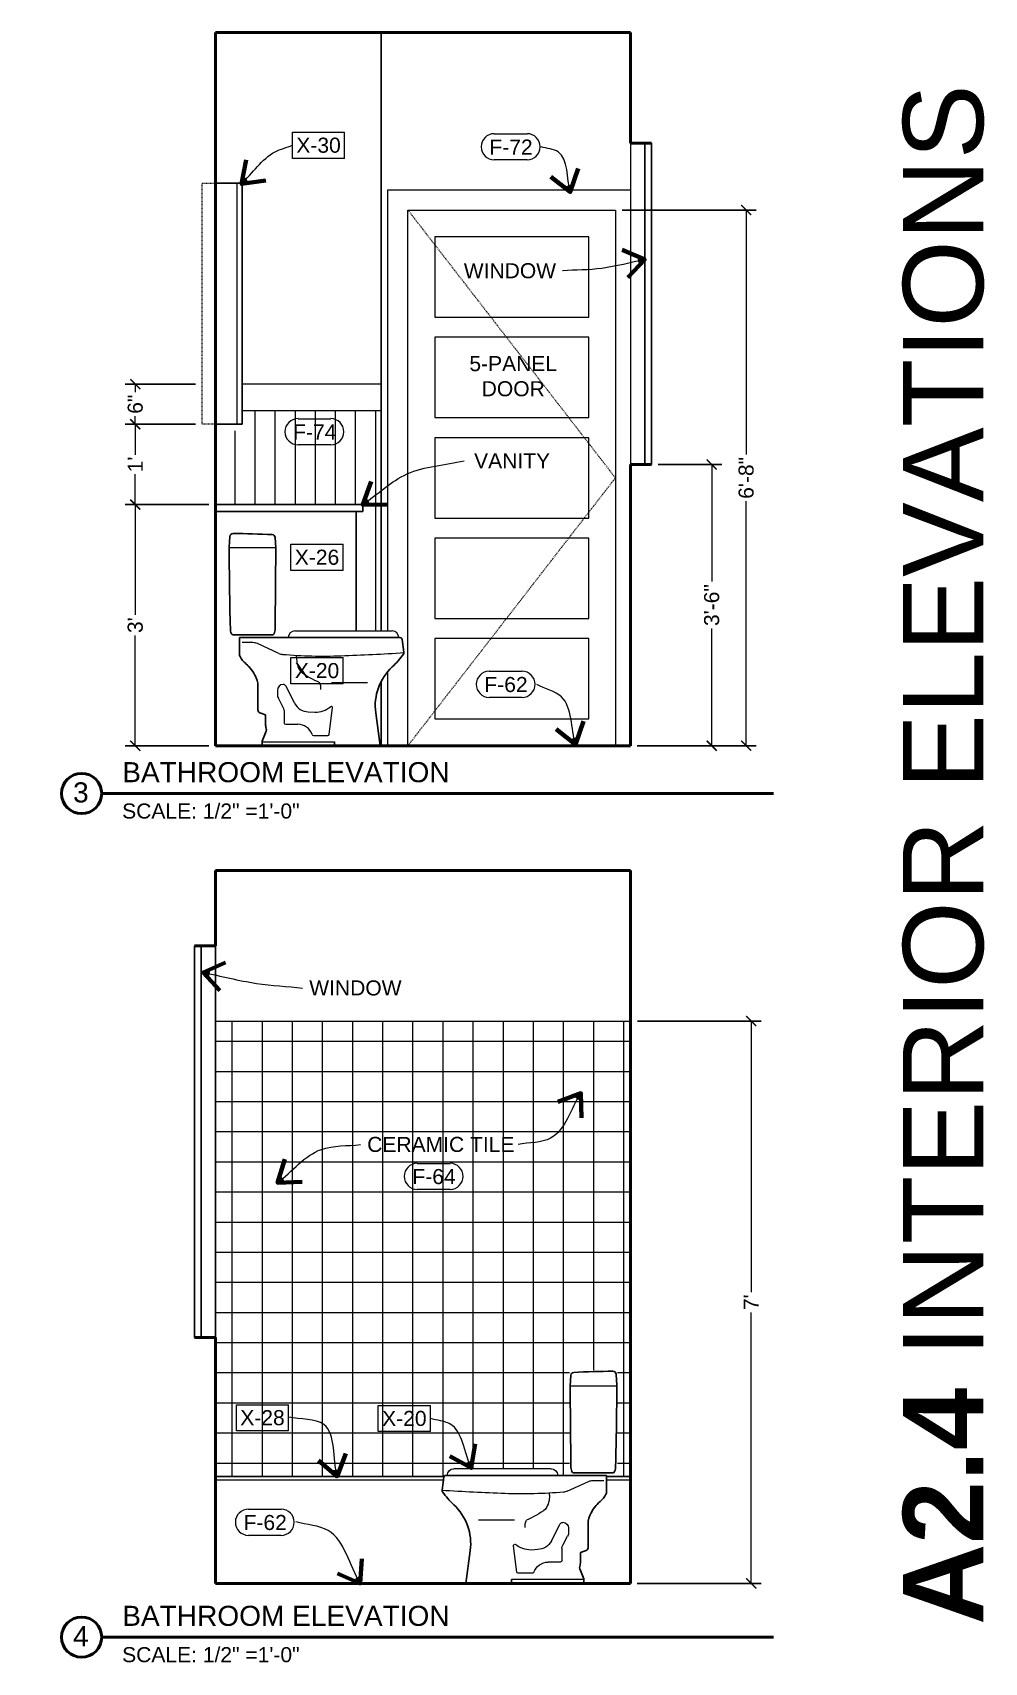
# Model space of a CAD drawing. Header units: inches. Extents: x -54 to 15382, y 469 to 41738.
# Drawn here: x 1885.7 to 2027.9, y 3610.7 to 3854.1 of the extents above; entities that cross this region are included whole.
import ezdxf

# ---------------------------------------------------------------- set-up
doc = ezdxf.new("R2010")
doc.units = ezdxf.units.IN
doc.header["$MEASUREMENT"] = 0
doc.linetypes.add('DASHED2', pattern=[0.375, 0.25, -0.125])
doc.layers.get('0').update_dxf_attribs({"lineweight": 9})
for name, color, linetype, lineweight in [('1', 7, 'Continuous', 9), ('2', 7, 'Continuous', 18), ('3', 7, 'Continuous', 30), ('5', 7, 'Continuous', 50), ('A-DIMSx', 7, 'Continuous', 9), ('A-SYMB', 7, 'Continuous', 18), ('A-TEXTx', 7, 'Continuous', 18), ('TB-11x17', 7, 'Continuous', 50)]:
    doc.layers.add(name, color=color, linetype=linetype, lineweight=lineweight)
doc.styles.get("Standard").update_dxf_attribs({"font": 'arial.ttf'})
doc.dimstyles.get("Standard").update_dxf_attribs({"dimtxt": 3, "dimasz": 2, "dimexe": 0.03125, "dimexo": 0.0625, "dimgap": 0.03125, "dimtad": 0, "dimtoh": 1, "dimdec": 4, "dimlfac": 0.99985, "dimzin": 0, "dimdsep": 46, "dimlunit": 4, "dimtxsty": 'Standard', "dimblk": 'ARCHTICK', "dimblk1": 'ARCHTICK', "dimblk2": 'ARCHTICK', "dimcen": 0.09, "dimclrt": 256, "dimadec": 0, "dimazin": 0, "dimtfac": 1, "dimtdec": 4, "dimtofl": 0, "dimtmove": 0, "dimatfit": 3, "dimfxl": 1, "dimtolj": 1, "dimtzin": 0, "dimarcsym": 0})

# ---------------------------------------------------------------- blocks, each defined once
blk = doc.blocks.new('TOILET round bowl toto')
at = {"layer": '1'}
for p, q in [((20654.13, 1777.34), (20647.16, 1777.34)), ((20650.71, 1763.2), (20649.09, 1763.2)), ((20654.59, 1761.59), (20651.37, 1763.06)), ((20657.2, 1761), (20657.2, 1761.3)), ((20657.2, 1761), (20657.2, 1761.3)), ((20654.36, 1756.08), (20654.36, 1755.49)), ((20656.92, 1754.15), (20655.65, 1756.68)), ((20662.46, 1757.27), (20667.81, 1757.27)), ((20655.24, 1753.52), (20654.51, 1754.9)), ((20655.35, 1753.1), (20655.35, 1751.28)), ((20658.97, 1752.89), (20659.96, 1752.81)), ((20662.1, 1749.52), (20662.61, 1753.45)), ((20655.62, 1751), (20657.4, 1751)), ((20652.08, 1748.4), (20662.91, 1748.4)), ((20659.73, 1749.35), (20661.9, 1749.35)), ((20662.91, 1747.81), (20662.91, 1748.4)), ((20662.91, 1748.4), (20662.91, 1747.81))]:
    blk.add_line(p, q, dxfattribs=at)
for centre, radius, start, end in [((20650.71, 1761.63), 1.57, 65.3764, 90), ((20655.25, 1763.02), 1.57, 245.3764, 265.0894), ((20661.18, 1832.06), 70.87, 265.0894, 272.1754), ((20661.14, 1761), 3.94, 180, 211.8055), ((20648.92, 2154.68), 393.73, 272.1754, 273.5444), ((20665.24, 1768.54), 12.16, 232.2156, 247.9255), ((20655.23, 1756.08), 0.866, 90, 180), ((20655.62, 1755.49), 1.26, 180, 207.9977), ((20655.23, 1756.47), 0.472, 26.634, 90), ((20659.01, 1756.47), 1.84, 351.0141, 25.6101), ((20654.44, 1753.1), 0.906, 0, 27.9977), ((20658.97, 1755.17), 2.28, 206.634, 270), ((20659.96, 1756.55), 3.74, 270, 308.5974), ((20662.41, 1753.47), 0.197, 352.6476, 128.5974), ((20655.62, 1751.28), 0.276, 180, 270), ((20657.4, 1748.72), 2.28, 19.4717, 90), ((20659.73, 1749.54), 0.197, 199.4717, 270), ((20661.9, 1749.54), 0.197, 270, 352.6476)]:
    blk.add_arc(centre, radius, start, end, dxfattribs=at)
at = {"layer": '3'}
for p, q in [((20647.25, 1779.06), (20647.16, 1777.45)), ((20654.13, 1777.34), (20654.04, 1778.89)), ((20653.61, 1764.35), (20647.74, 1764.35)), ((20648.69, 1763.95), (20672.67, 1763.95)), ((20648.69, 1761.49), (20648.69, 1763.95)), ((20648.69, 1761.49), (20648.69, 1763.8)), ((20652.34, 1764.35), (20653.61, 1764.35)), ((20672.99, 1763.68), (20673.26, 1761.76)), ((20672.99, 1763.68), (20673.26, 1761.76)), ((20651.45, 1757.13), (20651.45, 1753.13)), ((20652.59, 1752.43), (20651.74, 1752.72)), ((20669.72, 1747.81), (20669.05, 1752.71)), ((20652.59, 1752.43), (20652.59, 1751.08)), ((20652.67, 1749.98), (20652.08, 1748.5)), ((20652.08, 1747.81), (20652.08, 1748.5)), ((20652.08, 1747.81), (20669.72, 1747.81))]:
    blk.add_line(p, q, dxfattribs=at)
at = {"layer": '3', "lineweight": 5, "ltscale": 0.1}
for p, q in [((20656.98, 1764.95), (20671.5, 1764.95)), ((20655.98, 1763.95), (20655.98, 1763.95)), ((20672.5, 1763.95), (20672.5, 1763.95))]:
    blk.add_line(p, q, dxfattribs=at)
at = {"layer": '3'}
for centre, radius, start, end in [((20647.72, 1779.03), 0.472, 89.3484, 176.6926), ((20647.72, 1779.03), 0.472, 89.3484, 176.6926), ((20645.94, 1622.03), 157.49, 87.2155, 89.3484), ((21159, 1778.62), 511.84, 180.1309, 181.4878), ((20653.57, 1778.86), 0.472, 3.6597, 87.2155), ((20653.57, 1778.86), 0.472, 3.6597, 87.2155), ((16172.75, 1813.34), 4481.52, 359.38619, 359.53977), ((20649.89, 1765.39), 2.56, 181.4878, 199.753), ((20651.46, 1765.39), 2.56, 340.247, 358.5122), ((20647.74, 1764.62), 0.276, 199.753, 270), ((20653.61, 1764.62), 0.276, 270, 340.247), ((20649.48, 1761.49), 0.787, 180, 207.6604), ((20649.48, 1761.49), 0.787, 180, 207.6604), ((20651.92, 1762.77), 3.54, 207.6604, 229.9145), ((20651.92, 1762.77), 3.54, 207.6604, 229.9145), ((20646.09, 1755.84), 5.51, 13.5488, 49.9145), ((20646.09, 1755.84), 5.51, 23.9808, 49.9145), ((20663.52, 1768.27), 11.81, 312.6124, 324.9365), ((20672.87, 1761.71), 0.394, 324.9365, 8.0883), ((20672.87, 1761.71), 0.394, 324.9365, 8.0883), ((20676.85, 1753.78), 7.87, 132.6124, 187.7777), ((20651.88, 1753.13), 0.433, 180, 250.974), ((20655.27, 1751.08), 2.68, 180, 195.6989), ((20652.12, 1750.19), 0.591, 338.4646, 15.6989)]:
    blk.add_arc(centre, radius, start, end, dxfattribs=at)
at = {"layer": '3', "lineweight": 5, "ltscale": 0.1}
for centre, start, end in [((20656.98, 1763.95), 90, 180), ((20671.5, 1763.95), 0, 90)]:
    blk.add_arc(centre, 1, start, end, dxfattribs=at)
at = {"layer": '3', "color": 7, "linetype": 'Continuous'}
blk.add_arc((20672.66, 1763.62), 0.329, 10.1783, 88.8468, dxfattribs=at)
blk = doc.blocks.new('_ArchTick')
at = {"color": 0, "linetype": 'ByBlock', "lineweight": 0, "const_width": 0.15}
blk.add_lwpolyline([(-0.5, -0.5), (0.5, 0.5)], dxfattribs=at)
blk = doc.blocks.new('*D400')
at = {"layer": 'A-DIMSx', "color": 0, "lineweight": -2, "ltscale": 0.1}
for p, q in [((1976.06, 3706.52), (1994.53, 3706.52)), ((1976, 3622.52), (1994.53, 3622.52))]:
    blk.add_line(p, q, dxfattribs=at)
at = {"layer": 'A-DIMSx', "color": 0, "lineweight": 5, "ltscale": 0.1}
for p, q in [((1993.03, 3706.52), (1993.03, 3666.04)), ((1993.03, 3622.52), (1993.03, 3662.99))]:
    blk.add_line(p, q, dxfattribs=at)
at = {"layer": 'A-DIMSx', "color": 0, "lineweight": 5, "xscale": 1.5, "yscale": 1.5, "zscale": 1.5}
for p, rotation in [((1993.03, 3706.52), 90), ((1993.03, 3622.52), 270)]:
    blk.add_blockref('_ArchTick', p, dxfattribs=dict(at, rotation=rotation))
at = {"layer": 'A-DIMSx', "ltscale": 0.25, "insert": (1993.03, 3664.52), "char_height": 2.25, "attachment_point": 5, "rotation": 90}
blk.add_mtext("\\A1;7'", dxfattribs=at)
blk = doc.blocks.new('CALLOUT - FINISHES')
at = {"layer": 'A-SYMB', "lineweight": 20, "ltscale": 0.1}
for p, q in [((6510.71, 5650.46), (6520.5, 5650.46)), ((6520.5, 5642.67), (6510.71, 5642.67))]:
    blk.add_line(p, q, dxfattribs=at)
for centre, start, end in [((6510.71, 5646.57), 90, 270), ((6520.5, 5646.57), 270, 90)]:
    blk.add_arc(centre, 3.9, start, end, dxfattribs=at)
blk = doc.blocks.new('CALLOUT - EQUIPMENT')
at = {"layer": 'A-SYMB', "lineweight": 20, "ltscale": 0.1}
for p, q in [((6507.92, 5642.87), (6523.51, 5642.87)), ((6507.92, 5635.08), (6507.92, 5642.87)), ((6523.51, 5635.08), (6523.51, 5642.87)), ((6523.51, 5635.08), (6507.92, 5635.08))]:
    blk.add_line(p, q, dxfattribs=at)
blk = doc.blocks.new('*D401')
at = {"layer": 'A-DIMSx', "color": 0, "lineweight": -2, "ltscale": 0.1}
for p, q in [((1912, 3783.64), (1899.52, 3783.64)), ((1912, 3747.64), (1899.52, 3747.64))]:
    blk.add_line(p, q, dxfattribs=at)
at = {"layer": 'A-DIMSx', "color": 0, "lineweight": 5, "ltscale": 0.1}
for p, q in [((1901.02, 3783.64), (1901.02, 3767.18)), ((1901.02, 3747.64), (1901.02, 3764.11))]:
    blk.add_line(p, q, dxfattribs=at)
at = {"layer": 'A-DIMSx', "color": 0, "lineweight": 5, "xscale": 1.5, "yscale": 1.5, "zscale": 1.5}
for p, rotation in [((1901.02, 3783.64), 90), ((1901.02, 3747.64), 270)]:
    blk.add_blockref('_ArchTick', p, dxfattribs=dict(at, rotation=rotation))
at = {"layer": 'A-DIMSx', "ltscale": 0.25, "insert": (1901.02, 3765.64), "char_height": 2.25, "attachment_point": 5, "rotation": 90}
blk.add_mtext("\\A1;3'", dxfattribs=at)
blk = doc.blocks.new('*D402')
at = {"layer": 'A-DIMSx', "color": 0, "lineweight": -2, "ltscale": 0.1}
for p, q in [((1910, 3795.64), (1899.52, 3795.64)), ((1912, 3783.64), (1899.52, 3783.64))]:
    blk.add_line(p, q, dxfattribs=at)
at = {"layer": 'A-DIMSx', "color": 0, "lineweight": 5, "ltscale": 0.1}
for p, q in [((1901.02, 3795.64), (1901.02, 3791.07)), ((1901.02, 3783.64), (1901.02, 3788.21))]:
    blk.add_line(p, q, dxfattribs=at)
at = {"layer": 'A-DIMSx', "color": 0, "lineweight": 5, "xscale": 1.5, "yscale": 1.5, "zscale": 1.5}
for p, rotation in [((1901.02, 3795.64), 90), ((1901.02, 3783.64), 270)]:
    blk.add_blockref('_ArchTick', p, dxfattribs=dict(at, rotation=rotation))
at = {"layer": 'A-DIMSx', "ltscale": 0.25, "insert": (1901.02, 3789.64), "char_height": 2.25, "attachment_point": 5, "rotation": 90}
blk.add_mtext("\\A1;1'", dxfattribs=at)
blk = doc.blocks.new('*D403')
at = {"layer": 'A-DIMSx', "color": 0, "lineweight": -2, "ltscale": 0.1}
for p, q in [((1910, 3801.64), (1899.52, 3801.64)), ((1910, 3795.64), (1899.52, 3795.64))]:
    blk.add_line(p, q, dxfattribs=at)
at = {"layer": 'A-DIMSx', "color": 0, "lineweight": 5, "ltscale": 0.1}
for p, q in [((1901.02, 3801.64), (1901.02, 3800.44)), ((1901.02, 3795.64), (1901.02, 3796.84))]:
    blk.add_line(p, q, dxfattribs=at)
at = {"layer": 'A-DIMSx', "color": 0, "lineweight": 5, "xscale": 1.5, "yscale": 1.5, "zscale": 1.5}
for p, rotation in [((1901.02, 3801.64), 90), ((1901.02, 3795.64), 270)]:
    blk.add_blockref('_ArchTick', p, dxfattribs=dict(at, rotation=rotation))
at = {"layer": 'A-DIMSx', "ltscale": 0.25, "insert": (1901.02, 3798.64), "char_height": 2.25, "attachment_point": 5, "rotation": 90}
blk.add_mtext('\\A1;6"', dxfattribs=at)
blk = doc.blocks.new('*D404')
at = {"layer": 'A-DIMSx', "color": 0, "lineweight": -2, "ltscale": 0.1}
for p, q in [((1973.75, 3827.64), (1993.78, 3827.64)), ((1976, 3747.64), (1993.78, 3747.64))]:
    blk.add_line(p, q, dxfattribs=at)
at = {"layer": 'A-DIMSx', "color": 0, "lineweight": 5, "ltscale": 0.1}
for p, q in [((1992.28, 3827.64), (1992.28, 3791.14)), ((1992.28, 3747.64), (1992.28, 3784.15))]:
    blk.add_line(p, q, dxfattribs=at)
at = {"layer": 'A-DIMSx', "color": 0, "lineweight": 5, "xscale": 1.5, "yscale": 1.5, "zscale": 1.5}
for p, rotation in [((1992.28, 3827.64), 90), ((1992.28, 3747.64), 270)]:
    blk.add_blockref('_ArchTick', p, dxfattribs=dict(at, rotation=rotation))
at = {"layer": 'A-DIMSx', "ltscale": 0.25, "insert": (1992.28, 3787.64), "char_height": 2.25, "attachment_point": 5, "rotation": 90}
blk.add_mtext('\\A1;6\'-8"', dxfattribs=at)
blk = doc.blocks.new('*D405')
at = {"layer": 'A-DIMSx', "color": 0, "lineweight": -2, "ltscale": 0.1}
for p, q in [((1979.13, 3789.64), (1988.63, 3789.64)), ((1979.13, 3747.64), (1988.63, 3747.64))]:
    blk.add_line(p, q, dxfattribs=at)
at = {"layer": 'A-DIMSx', "color": 0, "lineweight": 5, "ltscale": 0.1}
for p, q in [((1987.13, 3789.64), (1987.13, 3772.14)), ((1987.13, 3747.64), (1987.13, 3765.14))]:
    blk.add_line(p, q, dxfattribs=at)
at = {"layer": 'A-DIMSx', "color": 0, "lineweight": 5, "xscale": 1.5, "yscale": 1.5, "zscale": 1.5}
for p, rotation in [((1987.13, 3789.64), 90), ((1987.13, 3747.64), 270)]:
    blk.add_blockref('_ArchTick', p, dxfattribs=dict(at, rotation=rotation))
at = {"layer": 'A-DIMSx', "ltscale": 0.25, "insert": (1987.13, 3768.64), "char_height": 2.25, "attachment_point": 5, "rotation": 90}
blk.add_mtext('\\A1;3\'-6"', dxfattribs=at)

msp = doc.modelspace()

# ---------------------------------------------------------------- hatches: boundary and pattern name
at = {"layer": '1', "ltscale": 0.25}
h = msp.add_hatch(dxfattribs=at)
h.set_pattern_fill('ANSI31', color=256, scale=24, angle=45, style=0)
h.set_pattern_definition([(90, (-829.0672, 0), (-3, 2e-16), [])])
h.paths.add_polyline_path([(1937.7500785, 3764.7844478), (1937.7500785, 3797.6416963), (1917.0000785, 3797.6416972), (1917.0000785, 3794.6416952), (1913.0000785, 3794.6416952), (1913.0000785, 3783.6416952), (1935.0000785, 3783.6416952), (1935.0000785, 3782.6416952), (1934.0000785, 3782.6416952), (1934.0000785, 3764.7844478)])
h = msp.add_hatch(dxfattribs=at)
h.set_pattern_fill('ANSI37', color=256, scale=36, angle=135, style=0)
h.set_pattern_definition([(180, (-816, 0), (-6e-16, -4.5), []), (270, (-816, 0), (4.5, -8e-16), [])])
h.paths.add_polyline_path([(1975.0000785, 3638.5158138), (1975.0000785, 3706.5158138), (1913.0000785, 3706.5158138), (1913.0000785, 3638.5158138), (1947.1750826, 3638.5158138, -0.2419109603), (1947.4396318, 3638.6585664), (1947.6054165, 3638.6585664, -0.4142135624), (1948.6054165, 3639.6585664), (1963.1288231, 3639.6585664, -0.4142135624), (1964.1288231, 3638.6585664), (1965.8733771, 3638.6585664), (1965.8733771, 3654.377723), (1973.0668286, 3654.377723), (1973.0668286, 3638.5158138)])

# ---------------------------------------------------------------- linework, layer by layer
at = {"layer": '1', "linetype": 'DASHED2', "ltscale": 0.25}
for p, q in [((1911.0000785, 3795.6416952), (1911.0000785, 3831.6416952)), ((1911.0000785, 3831.6416952), (1913.0000785, 3831.6416952)), ((1972.7500785, 3787.6416952), (1941.7500785, 3827.6416952)), ((1913.0000785, 3795.6416952), (1911.0000785, 3795.6416952)), ((1941.7500785, 3747.6416952), (1972.7500785, 3787.6416952))]:
    msp.add_line(p, q, dxfattribs=at)
at = {"layer": '1'}
for p, q in [((1938.7500785, 3830.6416952), (1975.0000785, 3830.6416952)), ((1938.7500785, 3764.7844478), (1938.7500785, 3830.6416952)), ((1937.7500785, 3797.6416963), (1917.0000785, 3797.6416972))]:
    msp.add_line(p, q, dxfattribs=at)
at = {"layer": '1', "ltscale": 0.25}
msp.add_line((1945.7500785, 3811.6416952), (1968.7500785, 3811.6416952), dxfattribs=at)
at = {"layer": '1', "ltscale": 0.1}
for p, q in [((1913.0000785, 3638.0158138), (1947.1750826, 3638.0158138)), ((1971.4145285, 3638.0158138), (1975.0000785, 3638.0158138))]:
    msp.add_line(p, q, dxfattribs=at)
at = {"layer": '1', "ltscale": 0.25}
for points in [[(1945.7500785, 3823.6416952), (1945.7500785, 3811.6416952), (1968.7500785, 3811.6416952), (1968.7500785, 3823.6416952)], [(1945.7500785, 3808.6416952), (1945.7500785, 3796.6416952), (1968.7500785, 3796.6416952), (1968.7500785, 3808.6416952)], [(1945.7500785, 3793.6416952), (1945.7500785, 3781.6416952), (1968.7500785, 3781.6416952), (1968.7500785, 3793.6416952)], [(1945.7500785, 3778.6416952), (1945.7500785, 3766.6416952), (1968.7500785, 3766.6416952), (1968.7500785, 3778.6416952)], [(1945.7500785, 3763.6416952), (1945.7500785, 3751.6416952), (1968.7500785, 3751.6416952), (1968.7500785, 3763.6416952)]]:
    msp.add_lwpolyline(points, close=True, dxfattribs=at)
at = {"layer": '2', "ltscale": 0.25}
for p, q in [((1975.0000785, 3837.6416952), (1975.0000785, 3789.6416952)), ((1916.2500785, 3795.6416952), (1916.2500785, 3831.6416952))]:
    msp.add_line(p, q, dxfattribs=at)
at = {"layer": '2'}
for p, q in [((1941.7500785, 3747.6416952), (1941.7500785, 3827.6416952)), ((1941.7500785, 3827.6416952), (1972.7500785, 3827.6416952)), ((1972.7500785, 3827.6416952), (1972.7500785, 3747.6416952)), ((1937.7500785, 3801.6416963), (1917.0000785, 3801.6416972)), ((1938.7500785, 3747.6416952), (1938.7500785, 3758.7198976)), ((1913.0000785, 3706.5158138), (1975.0000785, 3706.5158138))]:
    msp.add_line(p, q, dxfattribs=at)
at = {"layer": '3'}
for p, q in [((1937.7500785, 3764.7844478), (1937.7500785, 3854.1416952)), ((1977.1250785, 3789.6416952), (1977.1250785, 3837.6416952)), ((1978.1250785, 3789.6416952), (1978.1250785, 3837.6416952)), ((1937.7500785, 3747.6416952), (1937.7500785, 3757.2322945)), ((1909.8750785, 3659.2658138), (1909.8750785, 3717.7658138)), ((1910.8750785, 3659.2658138), (1910.8750785, 3717.7658138))]:
    msp.add_line(p, q, dxfattribs=at)
at = {"layer": '3', "ltscale": 0.25}
for p, q in [((1917.0000785, 3831.6416952), (1913.0000785, 3831.6416952)), ((1917.0000785, 3795.6416952), (1917.0000785, 3831.6416952)), ((1917.0000785, 3795.6416952), (1913.0000785, 3795.6416952)), ((1913.0000785, 3659.2658138), (1913.0000785, 3717.7658138))]:
    msp.add_line(p, q, dxfattribs=at)
at = {"layer": '3', "ltscale": 0.1}
for p, q in [((1913.0000785, 3783.6416952), (1935.0000785, 3783.6416952)), ((1934.0000785, 3782.6416952), (1913.0000785, 3782.6416952)), ((1935.0000785, 3782.6416952), (1934.0000785, 3782.6416952)), ((1934.0000785, 3782.6416952), (1934.0000785, 3764.7844478)), ((1935.0000785, 3783.6416952), (1935.0000785, 3782.6416952)), ((1913.0000785, 3638.5158138), (1947.1750826, 3638.5158138)), ((1971.4145285, 3638.5158138), (1975.0000785, 3638.5158138))]:
    msp.add_line(p, q, dxfattribs=at)
at = {"layer": '5'}
for p, q in [((1975.0000785, 3854.1416952), (1913.0000785, 3854.1416952)), ((1913.0000785, 3747.6416952), (1913.0000785, 3854.1416952)), ((1975.0000785, 3854.1416952), (1975.0000785, 3837.6416952)), ((1978.1250785, 3837.6416952), (1975.0000785, 3837.6416952)), ((1978.1250785, 3789.6416952), (1975.0000785, 3789.6416952)), ((1975.0000785, 3789.6416952), (1975.0000785, 3747.6416952)), ((1913.0000785, 3747.6416952), (1975.0000785, 3747.6416952)), ((1913.0000785, 3729.0158138), (1975.0000785, 3729.0158138)), ((1913.0000785, 3729.0158138), (1913.0000785, 3717.7658138)), ((1975.0000785, 3622.5158138), (1975.0000785, 3729.0158138)), ((1909.8750785, 3717.7658138), (1913.0000785, 3717.7658138)), ((1909.8750785, 3659.2658138), (1913.0000785, 3659.2658138)), ((1913.0000785, 3659.2658138), (1913.0000785, 3622.5158138)), ((1975.0000785, 3622.5158138), (1913.0000785, 3622.5158138))]:
    msp.add_line(p, q, dxfattribs=at)
at = {"layer": '5', "ltscale": 0.1}
for p, q in [((1896.0000785, 3740.5008975), (1996.3695526, 3740.5008975)), ((1896.0000785, 3614.5008975), (1996.3695526, 3614.5008975))]:
    msp.add_line(p, q, dxfattribs=at)
for centre in [(1893.0000785, 3740.5008975), (1893.0000785, 3614.5008975)]:
    msp.add_circle(centre, 3, dxfattribs=at)

# ---------------------------------------------------------------- block references
at = {"ltscale": 0.1}
msp.add_blockref('TOILET round bowl toto', (-18732.1088358, 1999.8314738), dxfattribs=at)
at = {"ltscale": 0.1, "xscale": -1}
msp.add_blockref('TOILET round bowl toto', (22620.1089927, 1874.7055924), dxfattribs=at)
at = {"layer": '2', "ltscale": 0.25, "xscale": 0.5, "yscale": 0.5, "zscale": 0.5}
for name, p in [('CALLOUT - EQUIPMENT', (-1329.4587786, 1017.8224697)), ('CALLOUT - FINISHES', (-1300.7057689, 1013.8044368)), ('CALLOUT - FINISHES', (-1330.0266113, 971.2479953)), ('CALLOUT - EQUIPMENT', (-1329.6896698, 956.2863304)), ('CALLOUT - EQUIPMENT', (-1329.6896698, 939.3552613)), ('CALLOUT - FINISHES', (-1301.4571946, 933.5217071)), ('CALLOUT - FINISHES', (-1312.2085474, 860.0346783)), ('CALLOUT - EQUIPMENT', (-1337.8334457, 827.782542)), ('CALLOUT - EQUIPMENT', (-1316.6440824, 827.6673824)), ('CALLOUT - FINISHES', (-1337.4320608, 808.369709))]:
    msp.add_blockref(name, p, dxfattribs=at)

# ---------------------------------------------------------------- texts
at = {"ltscale": 0.5, "insert": (2021.7789525, 3731.3797027), "char_height": 12, "attachment_point": 5, "rotation": 90}
msp.add_mtext('{\\fArial|b1|i0|c0|p34;A2.4\\fArial|b0|i0|c1|p0; INTERIOR ELEVATIONS}', dxfattribs=at)
at = {"ltscale": 0.1, "char_height": 3}
for s, insert, width, attachment_point in [('{BATHROOM ELEVATION }', (1899.0750019, 3745.1864742), 156.107329603, 1), ('{3}', (1892.8941561, 3740.6482025), 5.575289045, 5), ('{BATHROOM ELEVATION }', (1899.0750019, 3619.1864742), 156.107329603, 1), ('{4}', (1892.8941561, 3614.6482025), 5.575289045, 5)]:
    msp.add_mtext(s, dxfattribs=dict(at, insert=insert, width=width, attachment_point=attachment_point))
at = {"layer": 'A-SYMB', "ltscale": 0.5, "char_height": 2.25, "width": 1.821971046, "attachment_point": 5}
for s, insert in [('{X-30}', (1928.3987607, 3837.308579)), ('{F-72}', (1957.1517704, 3837.0452276)), ('{F-74}', (1927.830928, 3794.488786)), ('{X-26}', (1928.1678695, 3775.7724397)), ('{X-20}', (1928.1678695, 3758.8413706)), ('{F-62}', (1956.4003447, 3756.7624978)), ('{F-64}', (1945.6489919, 3683.2754691)), ('{X-28}', (1920.0240936, 3647.2686513)), ('{X-20}', (1941.2134569, 3647.1534917)), ('{F-62}', (1920.4254785, 3631.6104997))]:
    msp.add_mtext(s, dxfattribs=dict(at, insert=insert))
at = {"layer": 'A-TEXTx', "ltscale": 0.25, "char_height": 2.25}
for s, insert, attachment_point in [('{WINDOW}', (1956.9848049, 3818.5630216), 5), ('{5-PANEL\\PDOOR}', (1957.4807511, 3802.8129294), 5), ('{VANITY}', (1957.3083449, 3790.1909967), 5), ('{WINDOW}', (1927.0071165, 3711.4478263), 4), ('{CERAMIC TILE}', (1935.663511, 3688.0755474), 4)]:
    msp.add_mtext(s, dxfattribs=dict(at, insert=insert, attachment_point=attachment_point))
at = {"layer": 'TB-11x17', "ltscale": 0.5, "char_height": 2.25, "width": 36.538089978, "attachment_point": 1}
for insert in [(1899.0592751, 3739.0118138), (1899.0592751, 3613.0118138)]:
    msp.add_mtext('{SCALE: 1/2" =1\'-0"}', dxfattribs=dict(at, insert=insert))

# ---------------------------------------------------------------- dimensions: what is measured, and where the dimension line sits
at = {"layer": 'A-DIMSx', "ltscale": 0.1}
for base, p1, p2, picture, middle in [((1992.2848658, 3747.6416952), (1972.7500785, 3827.6416952), (1975.0000785, 3747.6416952), '*D404', (1992.2848658, 3787.6416952)), ((1901.0150474, 3801.6416972), (1911.0000785, 3795.6416952), (1911.0000785, 3801.6416972), '*D403', (1901.0150474, 3798.6416962)), ((1901.0150474, 3795.6416952), (1913.0000785, 3783.6416952), (1911.0000785, 3795.6416952), '*D402', (1901.0150474, 3789.6416952)), ((1987.1257164, 3747.6416952), (1978.1250785, 3789.6416952), (1978.1250785, 3747.6416952), '*D405', (1987.1257164, 3768.6416952)), ((1901.0150474, 3783.6416952), (1913.0000785, 3747.6416952), (1913.0000785, 3783.6416952), '*D401', (1901.0150474, 3765.6416952)), ((1993.0261312, 3706.5158138), (1975.0000785, 3622.5158138), (1975.0625785, 3706.5158138), '*D400', (1993.0261312, 3664.5158138))]:
    dim = msp.add_linear_dim(base=base, p1=p1, p2=p2, angle=90, dimstyle='Standard', override={"dimtxt": 2.25, "dimasz": 1.5, "dimexe": 1.5, "dimexo": 1, "dimgap": 0.5, "dimlfac": -47.9928, "dimlwd": 5}, dxfattribs=at)
    dim.commit()
    dim.dimension.update_dxf_attribs({"geometry": picture, "text_midpoint": middle})

# ---------------------------------------------------------------- leaders
at = {"layer": 'A-TEXTx', "path_type": 1, "annotation_type": 0, "has_hookline": 1}
for points, hookline_direction, text_width in [([(1916.8904158, 3831.5320325), (1921.9059487, 3836.3246481), (1924.5016464, 3837.308579)], 0, 21.6804229), ([(1966.007803, 3830.3480179), (1964.1916826, 3836.3106762), (1961.641985, 3837.0915401)], 1, 21.6804229), ([(1977.1250785, 3820.2391442), (1970.7127072, 3818.9260836), (1964.8504506, 3818.5630216)], 1, 13.71794), ([(1935.0000785, 3783.6416952), (1941.617482, 3788.2243865), (1950.1554648, 3790.1909967)], 0, 11.3144611), ([(1966.7700115, 3747.8204536), (1964.6701802, 3754.9419485), (1961.008916, 3756.7595173)], 1, 21.6804229), ([(1911.1526671, 3713.7812603), (1919.1362961, 3712.1462253), (1926.0071165, 3711.4478263)], 0, 13.71794), ([(1967.5835934, 3695.7453822), (1963.0621424, 3689.0266693), (1958.2222335, 3688.0705983)], 1, 21.6804229), ([(1922.2693905, 3682.3628464), (1928.8156302, 3687.3447956), (1934.663511, 3688.0755474)], 0, 21.6804229), ([(1931.1605877, 3638.5158138), (1929.2055138, 3646.2575401), (1923.9212079, 3647.3636674)], 1, 37.2401091), ([(1951.208321, 3639.7690692), (1948.0259519, 3646.3530529), (1945.1105712, 3647.1534917)], 1, 21.6804229), ([(1934.6190452, 3622.5158138), (1929.8324325, 3630.4212658), (1925.0098869, 3631.7176801)], 0, 21.6804229)]:
    msp.add_leader(points, dimstyle='Standard', override={"dimasz": 3, "dimgap": 1, "dimldrblk": 'Open90', "dimlwd": 65535}, dxfattribs=dict(at, hookline_direction=hookline_direction, text_width=text_width))

doc.saveas('drawing.dxf')
